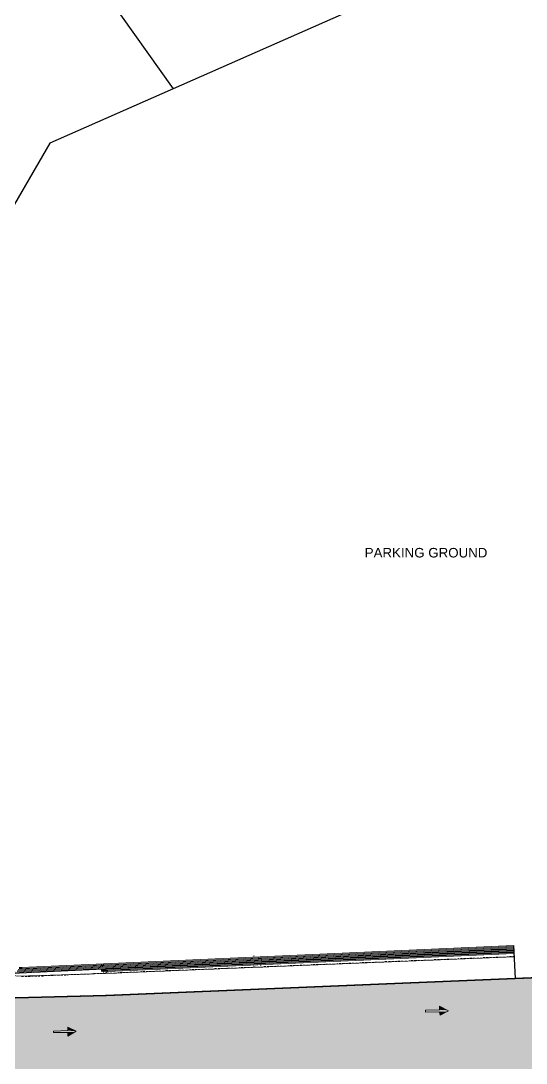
# Model space of a CAD drawing. Header units: inches. Extents: x 1969 to 240164, y 1364 to 46451.
# Drawn here: x 26619 to 30090, y 23928 to 31084 of the extents above; entities that cross this region are included whole.
import ezdxf

# ---------------------------------------------------------------- set-up
doc = ezdxf.new("R2010")
doc.units = ezdxf.units.IN
doc.header["$MEASUREMENT"] = 0
for name, color, linetype in [('PDF_0', 7, 'Continuous'), ('PDF_Bh_P_Duct Pipe', 7, 'Continuous'), ('PDF_BH_Soil', 7, 'Continuous'), ('PDF_BH_Waste', 7, 'Continuous'), ('PDF_BOUNDARY', 7, 'Continuous'), ('PDF_INTERNAL ROAD', 7, 'Continuous'), ('PDF_References', 7, 'Continuous'), ('PDF_TEXT', 7, 'Continuous'), ('PDF_TEXT2', 7, 'Continuous'), ('PDF_Wall', 7, 'Continuous')]:
    doc.layers.add(name, color=color, linetype=linetype)
doc.styles.add('PDF ArialMT', font='arial.ttf')

msp = doc.modelspace()

# ---------------------------------------------------------------- hatches: boundary and pattern name
at = {"true_color": 0xfecc66}
h = msp.add_hatch(color=31, dxfattribs=at)
h.dxf.hatch_style = 1
h.paths.add_polyline_path([(40008.3, 27445.2), (39953.1, 27576.4), (40565.8, 27834.4), (40621, 27703.3)])
h.paths.add_polyline_path([(40577.6, 27598.8), (40632.8, 27467.6), (40233.2, 27299.2), (40178, 27430.4)])
edge = h.paths.add_edge_path()
edge.add_line((23706.6, 23889.3), (23706.6, 23685.7))
edge.add_line((23706.6, 23685.7), (21592.3, 23685.7))
edge.add_arc((21564.1, 23607.1), 83.5, 70.24996, 109.75004)
edge.add_line((21535.9, 23685.7), (21474.3, 23685.7))
edge.add_line((21474.3, 23685.7), (21474.3, 23889.3))
edge.add_line((21474.3, 23889.3), (23706.6, 23889.3))
h.paths.add_polyline_path([(40196.6, 27136.6), (40128.6, 27004), (40083.8, 26760.5), (40108.3, 26579.1), (40179.2, 26411.1), (44054.9, 22879.7), (47494.3, 21707.1), (47774.4, 21648.7), (48167.3, 21655.3), (48593.7, 21785.4), (48790.3, 21898.1), (49229.2, 22267.9), (50678.1, 23493.2), (50859.2, 23699.7), (50983, 23900), (51090.8, 24169.8), (51148, 24487.9), (51993.8, 24488.6), (52290.4, 24048.9), (50849.8, 22717.9), (50714.5, 22526.6), (50622.5, 22254.5), (50606.5, 21925.5), (50606.5, 20998.1), (50696.2, 20675.3), (50766.7, 20544.7), (50964.4, 20319.7), (51058.4, 20250.3), (51196.7, 20206.5), (51389.7, 20233.1), (51523.7, 20325.3), (51622.3, 20503.8), (51622.3, 20773.7), (53221, 20773.7), (53221, 20166.3), (53323.2, 20166.3), (53323.2, 19249.4), (51850.7, 19249.4), (48876.6, 20483.8), (45963.5, 21489.1), (43693.6, 22262.7), (41571.7, 24195.4), (39950.9, 25674.8), (39044.1, 26554.3), (38079.5, 27215.6), (35857, 26162.3), (34994.2, 24093.5), (32860.7, 23926.1), (31214.3, 23858), (28068.1, 23728.3), (26623.6, 23670.7), (26125.1, 23748.9), (24768.5, 23544.4), (23827.6, 23544.4), (23273.3, 23447.3), (21482.5, 23346.7), (20701.9, 23346.7), (19975.8, 23179.6), (18647.9, 23098.7), (18526, 23021.2), (18458.9, 22934.2), (16811.9, 22382), (14065.1, 22382), (10291.7, 22150.2), (10399.9, 23009.2), (14054.9, 23234.2), (16268.8, 23125.1), (16401.4, 23136.9), (16539.8, 23172.8), (17389.5, 23514.9), (18148.7, 23728.4), (18898.7, 23820.5), (19842.9, 23871.6), (20739.4, 24014.8), (22123.3, 24079.5), (22770.9, 24079.5), (23779.9, 24246.6), (24703.7, 24246.6), (25375.2, 24342), (26135.3, 24457.9), (26581.9, 24376.1), (27205.7, 24393.1), (34200.4, 24679.5), (34926.4, 26329.3), (38395.3, 28029.7), (39197.5, 27689.4), (39688.1, 27614.9), (39863, 27631.6), (40107.6, 27695.3), (40153.2, 27713), (40296.7, 27791.6), (40552.7, 27873.4), (40725.6, 27893.1), (40799.6, 27443.2), (40565.9, 27413.6), (40402.5, 27338.4), (40299.1, 27258.4)])
at = {"layer": 'PDF_0', "transparency": 33554559}
h = msp.add_hatch(color=256, dxfattribs=at)
h.paths.add_polyline_path([(27183.3, 24563.2), (27176.5, 24563.2)], flags=0)
h.paths.add_polyline_path([(27183.3, 24563.2), (27176.5, 24563.2)], flags=0)
h.paths.add_polyline_path([(27183.3, 24563.2), (27176.5, 24563.2)], flags=0)
h.paths.add_polyline_path([(27183.3, 24563.2), (27176.5, 24563.2)], flags=0)
h.paths.add_polyline_path([(27183.3, 24563.2), (27176.5, 24563.2)], flags=0)
h.paths.add_polyline_path([(27183.3, 24563.2), (27176.5, 24563.2)], flags=0)
h.paths.add_polyline_path([(27183.3, 24563.2), (27176.5, 24563.2)], flags=0)
h.paths.add_polyline_path([(27183.3, 24563.2), (27176.5, 24563.2)], flags=0)
h.paths.add_polyline_path([(27183.3, 24563.2), (27176.5, 24563.2)], flags=0)
h.paths.add_polyline_path([(27183.3, 24563.2), (27176.5, 24563.2)], flags=0)
h.paths.add_polyline_path([(27183.3, 24563.2), (27176.5, 24563.2)], flags=0)
h.paths.add_polyline_path([(27183.3, 24563.2), (27176.5, 24563.2)], flags=0)
h = msp.add_hatch(color=256, dxfattribs=at)
h.paths.add_polyline_path([(27183.3, 24563.2), (27176.5, 24563.2)], flags=0)
h.paths.add_polyline_path([(27183.3, 24563.2), (27176.5, 24563.2)], flags=0)
h.paths.add_polyline_path([(27183.3, 24563.2), (27176.5, 24563.2)], flags=0)
h.paths.add_polyline_path([(27183.3, 24563.2), (27176.5, 24563.2)], flags=0)
h = msp.add_hatch(color=256, dxfattribs=at)
h.paths.add_polyline_path([(27183.3, 24563.2), (27176.5, 24563.2)], flags=0)
h.paths.add_polyline_path([(27183.3, 24563.2), (27176.5, 24563.2)], flags=0)
h.paths.add_polyline_path([(27183.3, 24563.2), (27176.5, 24563.2)], flags=0)
h.paths.add_polyline_path([(27183.3, 24563.2), (27176.5, 24563.2)], flags=0)
h.paths.add_polyline_path([(27183.3, 24563.2), (27176.5, 24563.2)], flags=0)
h.paths.add_polyline_path([(27183.3, 24563.2), (27176.5, 24563.2)], flags=0)
h.paths.add_polyline_path([(27183.3, 24563.2), (27176.5, 24563.2)], flags=0)
h.paths.add_polyline_path([(27183.3, 24563.2), (27176.5, 24563.2)], flags=0)
h.paths.add_polyline_path([(27183.3, 24563.2), (27176.5, 24563.2)], flags=0)
h.paths.add_polyline_path([(27183.3, 24563.2), (27176.5, 24563.2)], flags=0)
h.paths.add_polyline_path([(27183.3, 24563.2), (27176.5, 24563.2)], flags=0)
h.paths.add_polyline_path([(27183.3, 24563.2), (27176.5, 24563.2)], flags=0)

# ---------------------------------------------------------------- linework, layer by layer
for p, q in [((27668.1, 30618.4), (24120.5, 35595.8)), ((30622.7, 31922.6), (26818.6, 30243.4)), ((26818.6, 30243.4), (25187.8, 27439.4)), ((30002.9, 24735), (30013.2, 24507.7))]:
    msp.add_line(p, q)
at = {"lineweight": 35}
msp.add_lwpolyline([(10400.7, 23009.2), (14054.9, 23234.2), (16268.8, 23125.1), (16401.4, 23136.9), (16539.8, 23172.8), (17389.5, 23514.9), (18148.7, 23728.4), (18898.7, 23820.5), (19842.9, 23871.6), (20739.4, 24014.8), (22123.3, 24079.5), (22770.9, 24079.5), (23779.9, 24246.6), (24703.7, 24246.6), (25375.2, 24342), (26135.3, 24457.9), (26581.9, 24376.1), (27205.7, 24393.1), (30011.7, 24508), (34200.4, 24679.5), (34926.4, 26329.3), (38395.3, 28029.7)], dxfattribs=at)
msp.add_lwpolyline([(10402.3, 23008.9), (14056.4, 23233.8), (16270.4, 23124.8), (16403, 23136.5), (16541.4, 23172.5), (17391, 23514.6), (18150.3, 23728.1), (18900.2, 23820.1), (19844.4, 23871.3), (20740.9, 24014.4), (22124.8, 24079.2), (22772.5, 24079.2), (23781.5, 24246.2), (24705.2, 24246.2), (25376.7, 24341.7), (26136.9, 24457.6), (26583.4, 24375.7), (27207.2, 24392.8), (30013.2, 24507.7), (34201.9, 24679.1), (34927.9, 26328.9), (38396.8, 28029.4)])
msp.add_open_spline([(11779.4, 30390.4), (12404.8, 31117.2), (14138.6, 33132.1), (20998.6, 35318.3), (26892.4, 36033.4), (31134.5, 36547.4)], degree=3, knots=[0, 0, 0, 0, 2838.579552, 7869.790795, 20791.577287, 20791.577287, 20791.577287, 20791.577287])
at = {"layer": 'PDF_0', "lineweight": 0}
for points in [[(28986.6, 24655.3), (28986.6, 24658.7)], [(27176.5, 24559.8), (27183.3, 24559.8), (27176.5, 24559.8), (27183.3, 24559.8), (27176.5, 24559.8), (27176.5, 24563.2), (27176.5, 24566.6), (27183.3, 24566.6), (27176.5, 24566.6), (27183.3, 24566.6), (27183.3, 24563.2), (27186.8, 24563.2), (27186.8, 24566.6), (27186.8, 24563.2), (27186.8, 24559.8), (27186.8, 24553), (27186.8, 24556.4), (27186.8, 24559.8), (27186.8, 24556.4), (27186.8, 24553), (27190.2, 24553), (27190.2, 24563.2), (27186.8, 24563.2), (27186.8, 24559.8), (27173.1, 24559.8), (27186.8, 24559.8), (27186.8, 24566.6), (27186.8, 24570), (27173.1, 24570), (27173.1, 24566.6), (27186.8, 24566.6)], [(27183.3, 24563.2), (27173.1, 24563.2), (27183.3, 24563.2)], [(27173.1, 24563.2), (27173.1, 24563.2)], [(27183.3, 24563.2), (27176.5, 24563.2), (27183.3, 24563.2)], [(27176.5, 24563.2), (27176.5, 24563.2)], [(27183.3, 24559.8), (27183.3, 24563.2), (27186.8, 24563.2)], [(27186.8, 24566.6), (27186.8, 24566.6)], [(27186.8, 24566.6), (27186.8, 24566.6)], [(27186.8, 24563.2), (27186.8, 24563.2)], [(27186.8, 24563.2), (27186.8, 24563.2)], [(27186.8, 24563.2), (27186.8, 24563.2), (27186.8, 24563.2)], [(27186.8, 24563.2), (27186.8, 24563.2), (27186.8, 24563.2)], [(27186.8, 24563.2), (27186.8, 24563.2), (27186.8, 24563.2)], [(27186.8, 24563.2), (27186.8, 24563.2), (27186.8, 24563.2)], [(27186.8, 24563.2), (27186.8, 24563.2), (27186.8, 24563.2)], [(27186.8, 24563.2), (27186.8, 24563.2), (27186.8, 24563.2)], [(27186.8, 24563.2), (27186.8, 24563.2)], [(27186.8, 24559.8), (27186.8, 24559.8)], [(27923, 24573.5), (27919.6, 24573.5)]]:
    msp.add_lwpolyline(points, dxfattribs=at)
at = {"layer": 'PDF_0', "color": 7, "lineweight": 0, "true_color": 0xffffff}
for points in [[(27176.5, 24570), (27176.5, 24559.8)], [(27183.3, 24570), (27183.3, 24559.8)]]:
    msp.add_lwpolyline(points, dxfattribs=at)
at = {"layer": 'PDF_0', "lineweight": 0}
msp.add_lwpolyline([(27176.5, 24570), (27176.5, 24559.8), (27183.3, 24559.8), (27183.3, 24570)], close=True, dxfattribs=at)
for centre, radius, start, end in [((27192.9, 24565.9), 5.06, 178.89574, 181.10426), ((27199.9, 24565.9), 8.62, 179.46222, 180.53778)]:
    msp.add_arc(centre, radius, start, end, dxfattribs=at)
at = {"layer": 'PDF_0', "transparency": 33554559}
for points in [[(27176.5, 24563.2), (27183.3, 24563.2), (27173.1, 24563.2)], [(27173.1, 24563.2), (27183.3, 24563.2), (27183.3, 24563.2)], [(27183.3, 24563.2), (27183.3, 24563.2), (27173.1, 24563.2)], [(27183.3, 24563.2), (27173.1, 24563.2), (27176.5, 24563.2)], [(27183.3, 24566.6), (27176.5, 24566.6), (27183.3, 24563.2)], [(27176.5, 24566.6), (27183.3, 24563.2), (27176.5, 24563.2)], [(27176.5, 24563.2), (27183.3, 24563.2), (27183.3, 24563.2)], [(27183.3, 24563.2), (27183.3, 24563.2), (27176.5, 24563.2)], [(27176.5, 24563.2), (27183.3, 24563.2), (27183.3, 24563.2)], [(27183.3, 24563.2), (27183.3, 24563.2), (27176.5, 24563.2)], [(27176.5, 24563.2), (27183.3, 24563.2), (27183.3, 24563.2)], [(27183.3, 24563.2), (27183.3, 24563.2), (27176.5, 24563.2)], [(27176.5, 24563.2), (27183.3, 24563.2), (27183.3, 24563.2)], [(27183.3, 24563.2), (27183.3, 24563.2), (27176.5, 24563.2)], [(27176.5, 24563.2), (27183.3, 24563.2), (27183.3, 24563.2)], [(27183.3, 24563.2), (27183.3, 24563.2), (27176.5, 24563.2)], [(27176.5, 24563.2), (27183.3, 24563.2), (27183.3, 24563.2)], [(27183.3, 24563.2), (27183.3, 24563.2), (27176.5, 24563.2)], [(27176.5, 24563.2), (27183.3, 24563.2), (27183.3, 24563.2)], [(27183.3, 24563.2), (27183.3, 24563.2), (27176.5, 24563.2)], [(27176.5, 24563.2), (27183.3, 24563.2), (27183.3, 24563.2)], [(27183.3, 24563.2), (27183.3, 24563.2), (27176.5, 24563.2)], [(27176.5, 24563.2), (27183.3, 24563.2), (27183.3, 24563.2)], [(27183.3, 24563.2), (27183.3, 24563.2), (27176.5, 24563.2)], [(27176.5, 24563.2), (27183.3, 24563.2), (27183.3, 24563.2)], [(27183.3, 24563.2), (27183.3, 24563.2), (27176.5, 24563.2)], [(27176.5, 24563.2), (27183.3, 24563.2), (27183.3, 24563.2)], [(27183.3, 24563.2), (27183.3, 24563.2), (27176.5, 24563.2)], [(27176.5, 24563.2), (27183.3, 24563.2), (27183.3, 24563.2)], [(27183.3, 24563.2), (27183.3, 24563.2), (27176.5, 24563.2)], [(27176.5, 24563.2), (27183.3, 24563.2), (27183.3, 24563.2)], [(27183.3, 24563.2), (27183.3, 24563.2), (27176.5, 24563.2)], [(27176.5, 24563.2), (27183.3, 24563.2), (27183.3, 24563.2)], [(27183.3, 24563.2), (27183.3, 24563.2), (27176.5, 24563.2)], [(27176.5, 24563.2), (27183.3, 24563.2), (27183.3, 24563.2)], [(27183.3, 24563.2), (27183.3, 24563.2), (27176.5, 24563.2)], [(27176.5, 24563.2), (27183.3, 24563.2), (27183.3, 24563.2)], [(27183.3, 24563.2), (27183.3, 24563.2), (27176.5, 24563.2)], [(27176.5, 24563.2), (27183.3, 24563.2), (27183.3, 24563.2)], [(27183.3, 24563.2), (27183.3, 24563.2), (27176.5, 24563.2)], [(27176.5, 24563.2), (27183.3, 24563.2), (27183.3, 24563.2)], [(27183.3, 24563.2), (27183.3, 24563.2), (27176.5, 24563.2)], [(27176.5, 24563.2), (27183.3, 24563.2), (27183.3, 24563.2)], [(27183.3, 24563.2), (27183.3, 24563.2), (27176.5, 24563.2)], [(27176.5, 24563.2), (27183.3, 24563.2), (27183.3, 24563.2)], [(27183.3, 24563.2), (27183.3, 24563.2), (27176.5, 24563.2)], [(27176.5, 24563.2), (27183.3, 24563.2), (27183.3, 24563.2)], [(27183.3, 24563.2), (27183.3, 24563.2), (27176.5, 24563.2)], [(27176.5, 24563.2), (27183.3, 24563.2), (27183.3, 24563.2)], [(27183.3, 24563.2), (27183.3, 24563.2), (27176.5, 24563.2)], [(27176.5, 24563.2), (27183.3, 24563.2), (27183.3, 24563.2)], [(27183.3, 24563.2), (27183.3, 24563.2), (27176.5, 24563.2)], [(27176.5, 24563.2), (27183.3, 24563.2), (27183.3, 24563.2)], [(27183.3, 24563.2), (27183.3, 24563.2), (27176.5, 24563.2)], [(27176.5, 24563.2), (27183.3, 24563.2), (27183.3, 24563.2)], [(27183.3, 24563.2), (27183.3, 24563.2), (27176.5, 24563.2)], [(27176.5, 24563.2), (27183.3, 24563.2), (27183.3, 24563.2)], [(27183.3, 24563.2), (27183.3, 24563.2), (27176.5, 24563.2)], [(27176.5, 24563.2), (27183.3, 24563.2), (27183.3, 24563.2)], [(27183.3, 24563.2), (27183.3, 24563.2), (27176.5, 24563.2)], [(27176.5, 24563.2), (27183.3, 24563.2), (27183.3, 24563.2)], [(27183.3, 24563.2), (27183.3, 24563.2), (27176.5, 24563.2)], [(27183.3, 24563.2), (27176.5, 24563.2), (27183.3, 24559.8)], [(27176.5, 24563.2), (27183.3, 24559.8), (27176.5, 24559.8)]]:
    msp.add_solid(points, dxfattribs=at)
at = {"layer": 'PDF_0', "color": 7, "true_color": 0xffffff, "transparency": 33554559}
for points in [[(27183.3, 24570), (27183.3, 24559.8), (27176.5, 24570)], [(27183.3, 24559.8), (27176.5, 24570), (27176.5, 24559.8)]]:
    msp.add_solid(points, dxfattribs=at)
at = {"layer": 'PDF_Bh_P_Duct Pipe', "lineweight": 0}
for points in [[(27173.1, 24570), (27173.1, 24570)], [(27173.1, 24570), (27173.1, 24570)], [(27173.1, 24570), (27173.1, 24566.6), (27173.1, 24563.2), (27173.1, 24566.6), (27173.1, 24563.2), (27173.1, 24566.6)], [(27173.1, 24570), (27173.1, 24570)], [(27173.1, 24570), (27173.1, 24570)], [(27173.1, 24566.6), (27173.1, 24566.6)], [(27173.1, 24566.6), (27173.1, 24566.6)], [(27173.1, 24566.6), (27173.1, 24566.6)], [(27173.1, 24566.6), (27173.1, 24566.6)], [(27173.1, 24566.6), (27173.1, 24566.6)], [(27173.1, 24566.6), (27173.1, 24566.6)], [(27173.1, 24563.2), (27173.1, 24563.2)], [(27173.1, 24563.2), (27173.1, 24563.2)], [(27173.1, 24563.2), (27173.1, 24563.2)], [(27173.1, 24563.2), (27173.1, 24563.2)], [(27173.1, 24559.8), (27173.1, 24559.8)], [(27173.1, 24559.8), (27173.1, 24559.8)], [(27173.1, 24559.8), (27173.1, 24559.8)], [(27173.1, 24559.8), (27173.1, 24559.8)], [(27173.1, 24559.8), (27173.1, 24559.8)], [(27173.1, 24559.8), (27173.1, 24559.8)], [(27173.1, 24559.8), (27173.1, 24559.8)], [(27173.1, 24559.8), (27173.1, 24559.8)], [(27173.1, 24559.8), (27173.1, 24556.4)], [(27173.1, 24559.8), (27173.1, 24559.8)], [(27173.1, 24556.4), (27173.1, 24559.8)], [(27173.1, 24556.4), (27173.1, 24556.4)], [(27173.1, 24556.4), (27173.1, 24556.4)], [(27173.1, 24556.4), (27173.1, 24556.4)], [(27173.1, 24556.4), (27173.1, 24556.4)], [(27183.3, 24570), (27183.3, 24570)], [(27183.3, 24570), (27186.8, 24570)], [(27183.3, 24570), (27183.3, 24570)], [(27183.3, 24570), (27186.8, 24570)], [(27183.3, 24570), (27183.3, 24570)], [(27183.3, 24570), (27186.8, 24570)], [(27186.8, 24570), (27183.3, 24570)], [(27183.3, 24570), (27183.3, 24570)], [(27186.8, 24570), (27183.3, 24570)], [(27183.3, 24570), (27183.3, 24570)], [(27183.3, 24570), (27183.3, 24570)], [(27186.8, 24570), (27183.3, 24570)], [(27183.3, 24570), (27183.3, 24570)], [(27183.3, 24570), (27183.3, 24570)], [(27186.8, 24570), (27183.3, 24570)], [(27186.8, 24570), (27183.3, 24570)], [(27183.3, 24570), (27183.3, 24570)], [(27183.3, 24570), (27183.3, 24570)], [(27186.8, 24570), (27183.3, 24570)], [(27186.8, 24570), (27183.3, 24570)], [(27183.3, 24566.6), (27183.3, 24570)], [(27186.8, 24570), (27183.3, 24566.6)], [(27183.3, 24570), (27183.3, 24570)], [(27186.8, 24570), (27183.3, 24570)], [(27186.8, 24570), (27183.3, 24570)], [(27186.8, 24570), (27183.3, 24570)], [(27183.3, 24566.6), (27183.3, 24566.6)], [(27183.3, 24566.6), (27183.3, 24566.6)], [(27183.3, 24566.6), (27183.3, 24566.6)], [(27186.8, 24566.6), (27183.3, 24566.6)], [(27183.3, 24566.6), (27183.3, 24566.6)], [(27183.3, 24566.6), (27183.3, 24566.6)], [(27186.8, 24566.6), (27183.3, 24566.6)], [(27183.3, 24566.6), (27183.3, 24566.6)], [(27183.3, 24566.6), (27183.3, 24566.6)], [(27183.3, 24566.6), (27183.3, 24566.6)], [(27186.8, 24566.6), (27183.3, 24566.6)], [(27183.3, 24566.6), (27183.3, 24566.6)], [(27183.3, 24566.6), (27183.3, 24566.6)], [(27186.8, 24566.6), (27183.3, 24566.6)], [(27186.8, 24566.6), (27183.3, 24566.6)], [(27186.8, 24566.6), (27183.3, 24566.6)], [(27186.8, 24566.6), (27183.3, 24566.6)], [(27183.3, 24566.6), (27183.3, 24566.6)], [(27183.3, 24566.6), (27183.3, 24566.6)], [(27186.8, 24566.6), (27183.3, 24566.6)], [(27183.3, 24566.6), (27183.3, 24566.6)], [(27183.3, 24566.6), (27183.3, 24566.6)], [(27186.8, 24566.6), (27183.3, 24566.6)], [(27186.8, 24566.6), (27183.3, 24566.6)], [(27186.8, 24566.6), (27183.3, 24566.6)], [(27186.8, 24566.6), (27183.3, 24566.6)], [(27183.3, 24566.6), (27183.3, 24566.6)], [(27186.8, 24566.6), (27183.3, 24566.6)], [(27183.3, 24566.6), (27183.3, 24566.6)], [(27183.3, 24566.6), (27183.3, 24566.6)], [(27186.8, 24566.6), (27183.3, 24566.6)], [(27186.8, 24566.6), (27183.3, 24566.6)], [(27186.8, 24566.6), (27183.3, 24566.6)], [(27186.8, 24566.6), (27183.3, 24566.6)], [(27183.3, 24566.6), (27183.3, 24566.6)], [(27183.3, 24566.6), (27183.3, 24566.6)], [(27186.8, 24566.6), (27183.3, 24566.6)], [(27183.3, 24566.6), (27183.3, 24566.6)], [(27183.3, 24566.6), (27183.3, 24566.6)], [(27186.8, 24566.6), (27183.3, 24566.6)], [(27186.8, 24566.6), (27183.3, 24566.6)], [(27186.8, 24566.6), (27183.3, 24566.6)], [(27186.8, 24566.6), (27183.3, 24566.6)], [(27183.3, 24566.6), (27183.3, 24566.6)], [(27186.8, 24566.6), (27183.3, 24566.6)], [(27183.3, 24566.6), (27183.3, 24566.6)], [(27183.3, 24566.6), (27183.3, 24566.6)], [(27186.8, 24566.6), (27183.3, 24566.6)], [(27186.8, 24566.6), (27183.3, 24566.6)], [(27186.8, 24566.6), (27183.3, 24566.6)], [(27186.8, 24566.6), (27183.3, 24566.6)], [(27183.3, 24566.6), (27183.3, 24566.6)], [(27183.3, 24566.6), (27183.3, 24566.6)], [(27186.8, 24566.6), (27183.3, 24566.6)], [(27183.3, 24566.6), (27183.3, 24566.6)], [(27183.3, 24566.6), (27183.3, 24566.6)], [(27186.8, 24566.6), (27183.3, 24566.6)], [(27186.8, 24566.6), (27183.3, 24566.6)], [(27186.8, 24566.6), (27183.3, 24566.6)], [(27186.8, 24566.6), (27183.3, 24566.6)], [(27183.3, 24566.6), (27183.3, 24566.6)], [(27186.8, 24566.6), (27183.3, 24566.6)], [(27183.3, 24566.6), (27183.3, 24566.6)], [(27183.3, 24566.6), (27183.3, 24566.6)], [(27186.8, 24566.6), (27183.3, 24566.6)], [(27186.8, 24566.6), (27183.3, 24566.6)], [(27186.8, 24566.6), (27183.3, 24566.6)], [(27186.8, 24566.6), (27183.3, 24566.6)], [(27183.3, 24566.6), (27183.3, 24566.6)], [(27183.3, 24566.6), (27183.3, 24566.6)], [(27186.8, 24566.6), (27183.3, 24566.6)], [(27183.3, 24566.6), (27183.3, 24566.6)], [(27183.3, 24566.6), (27183.3, 24566.6)], [(27186.8, 24566.6), (27183.3, 24566.6)], [(27186.8, 24566.6), (27183.3, 24566.6)], [(27186.8, 24566.6), (27183.3, 24566.6)], [(27186.8, 24566.6), (27183.3, 24566.6)], [(27186.8, 24566.6), (27183.3, 24563.2)], [(27183.3, 24563.2), (27183.3, 24566.6)], [(27186.8, 24566.6), (27183.3, 24566.6)], [(27183.3, 24566.6), (27183.3, 24566.6)], [(27186.8, 24566.6), (27183.3, 24566.6)], [(27186.8, 24566.6), (27183.3, 24566.6)], [(27186.8, 24566.6), (27183.3, 24566.6)], [(27186.8, 24566.6), (27183.3, 24566.6)], [(27183.3, 24563.2), (27183.3, 24563.2)], [(27183.3, 24563.2), (27183.3, 24563.2)], [(27183.3, 24563.2), (27183.3, 24563.2)], [(27186.8, 24563.2), (27183.3, 24563.2)], [(27186.8, 24563.2), (27183.3, 24563.2)], [(27183.3, 24563.2), (27183.3, 24563.2)], [(27183.3, 24563.2), (27183.3, 24563.2)], [(27183.3, 24563.2), (27183.3, 24563.2)], [(27186.8, 24563.2), (27183.3, 24563.2)], [(27183.3, 24563.2), (27183.3, 24563.2)], [(27183.3, 24563.2), (27183.3, 24563.2)], [(27186.8, 24563.2), (27183.3, 24563.2)], [(27186.8, 24563.2), (27183.3, 24563.2)], [(27186.8, 24563.2), (27183.3, 24563.2)], [(27186.8, 24563.2), (27183.3, 24563.2)], [(27183.3, 24563.2), (27183.3, 24563.2)], [(27183.3, 24563.2), (27183.3, 24563.2)], [(27186.8, 24563.2), (27183.3, 24563.2)], [(27183.3, 24563.2), (27183.3, 24563.2)], [(27183.3, 24563.2), (27183.3, 24563.2)], [(27186.8, 24563.2), (27183.3, 24563.2)], [(27186.8, 24563.2), (27183.3, 24563.2)], [(27186.8, 24563.2), (27183.3, 24563.2)], [(27186.8, 24563.2), (27183.3, 24563.2)], [(27183.3, 24563.2), (27183.3, 24563.2)], [(27186.8, 24563.2), (27183.3, 24563.2)], [(27183.3, 24563.2), (27183.3, 24563.2)], [(27183.3, 24563.2), (27183.3, 24563.2)], [(27186.8, 24563.2), (27183.3, 24563.2)], [(27186.8, 24563.2), (27183.3, 24563.2)], [(27186.8, 24563.2), (27183.3, 24563.2)], [(27186.8, 24563.2), (27183.3, 24563.2)], [(27183.3, 24563.2), (27183.3, 24563.2)], [(27183.3, 24563.2), (27183.3, 24563.2)], [(27186.8, 24563.2), (27183.3, 24563.2)], [(27183.3, 24563.2), (27183.3, 24563.2)], [(27183.3, 24563.2), (27183.3, 24563.2)], [(27186.8, 24563.2), (27183.3, 24563.2)], [(27186.8, 24563.2), (27183.3, 24563.2)], [(27186.8, 24563.2), (27183.3, 24563.2)], [(27186.8, 24563.2), (27183.3, 24563.2)], [(27183.3, 24563.2), (27183.3, 24563.2)], [(27186.8, 24563.2), (27183.3, 24563.2)], [(27183.3, 24563.2), (27183.3, 24563.2)], [(27183.3, 24563.2), (27183.3, 24563.2)], [(27186.8, 24563.2), (27183.3, 24563.2)], [(27186.8, 24563.2), (27183.3, 24563.2)], [(27186.8, 24563.2), (27183.3, 24563.2)], [(27186.8, 24563.2), (27183.3, 24563.2)], [(27183.3, 24563.2), (27183.3, 24563.2)], [(27183.3, 24563.2), (27183.3, 24563.2)], [(27186.8, 24563.2), (27183.3, 24563.2)], [(27183.3, 24563.2), (27183.3, 24563.2)], [(27183.3, 24563.2), (27183.3, 24563.2)], [(27186.8, 24563.2), (27183.3, 24563.2)], [(27186.8, 24563.2), (27183.3, 24563.2)], [(27186.8, 24563.2), (27183.3, 24563.2)], [(27186.8, 24563.2), (27183.3, 24563.2)], [(27183.3, 24563.2), (27183.3, 24563.2)], [(27186.8, 24563.2), (27183.3, 24563.2)], [(27183.3, 24563.2), (27183.3, 24563.2)], [(27183.3, 24563.2), (27183.3, 24563.2)], [(27186.8, 24563.2), (27183.3, 24563.2)], [(27186.8, 24563.2), (27183.3, 24563.2)], [(27186.8, 24563.2), (27183.3, 24563.2)], [(27186.8, 24563.2), (27183.3, 24563.2)], [(27183.3, 24563.2), (27183.3, 24563.2)], [(27183.3, 24563.2), (27183.3, 24563.2)], [(27186.8, 24563.2), (27183.3, 24563.2)], [(27183.3, 24563.2), (27183.3, 24563.2)], [(27183.3, 24563.2), (27183.3, 24563.2)], [(27186.8, 24563.2), (27183.3, 24563.2)], [(27186.8, 24563.2), (27183.3, 24563.2)], [(27186.8, 24563.2), (27183.3, 24563.2)], [(27186.8, 24563.2), (27183.3, 24563.2)], [(27183.3, 24563.2), (27183.3, 24563.2)], [(27186.8, 24563.2), (27183.3, 24563.2)], [(27183.3, 24563.2), (27183.3, 24563.2)], [(27183.3, 24563.2), (27183.3, 24563.2)], [(27186.8, 24563.2), (27183.3, 24563.2)], [(27183.3, 24563.2), (27183.3, 24563.2)], [(27183.3, 24559.8), (27183.3, 24563.2)], [(27186.8, 24563.2), (27183.3, 24559.8)], [(27183.3, 24563.2), (27183.3, 24559.8)], [(27186.8, 24563.2), (27183.3, 24563.2)], [(27186.8, 24563.2), (27183.3, 24563.2)], [(27186.8, 24563.2), (27183.3, 24563.2)], [(27186.8, 24563.2), (27183.3, 24563.2)], [(27183.3, 24559.8), (27183.3, 24559.8)], [(27186.8, 24559.8), (27183.3, 24559.8)], [(27183.3, 24559.8), (27183.3, 24559.8)], [(27183.3, 24559.8), (27183.3, 24559.8)], [(27186.8, 24559.8), (27183.3, 24559.8)], [(27186.8, 24559.8), (27183.3, 24559.8)], [(27186.8, 24559.8), (27183.3, 24559.8)], [(27186.8, 24559.8), (27183.3, 24559.8)], [(27183.3, 24559.8), (27183.3, 24559.8)], [(27183.3, 24559.8), (27183.3, 24559.8)], [(27183.3, 24559.8), (27183.3, 24559.8)], [(27183.3, 24559.8), (27183.3, 24559.8)], [(27186.8, 24559.8), (27183.3, 24559.8)], [(27183.3, 24559.8), (27183.3, 24559.8)], [(27183.3, 24559.8), (27183.3, 24559.8)], [(27186.8, 24559.8), (27183.3, 24559.8)], [(27186.8, 24559.8), (27183.3, 24559.8)], [(27186.8, 24559.8), (27183.3, 24559.8)], [(27186.8, 24559.8), (27183.3, 24559.8)], [(27183.3, 24559.8), (27183.3, 24559.8)], [(27183.3, 24559.8), (27183.3, 24559.8)], [(27186.8, 24559.8), (27183.3, 24559.8)], [(27183.3, 24559.8), (27183.3, 24559.8)], [(27183.3, 24559.8), (27183.3, 24559.8)], [(27186.8, 24559.8), (27183.3, 24559.8)], [(27186.8, 24559.8), (27183.3, 24559.8)], [(27186.8, 24559.8), (27183.3, 24559.8)], [(27186.8, 24559.8), (27183.3, 24559.8)], [(27183.3, 24559.8), (27183.3, 24559.8)], [(27186.8, 24559.8), (27183.3, 24559.8)], [(27183.3, 24559.8), (27183.3, 24559.8)], [(27183.3, 24559.8), (27183.3, 24559.8)], [(27186.8, 24559.8), (27183.3, 24559.8)], [(27186.8, 24559.8), (27183.3, 24559.8)], [(27186.8, 24559.8), (27183.3, 24559.8)], [(27186.8, 24559.8), (27183.3, 24559.8)], [(27183.3, 24559.8), (27183.3, 24559.8)], [(27183.3, 24559.8), (27183.3, 24559.8)], [(27186.8, 24559.8), (27183.3, 24559.8)], [(27183.3, 24559.8), (27183.3, 24559.8)], [(27183.3, 24559.8), (27183.3, 24559.8)], [(27186.8, 24559.8), (27183.3, 24559.8)], [(27186.8, 24559.8), (27183.3, 24559.8)], [(27186.8, 24559.8), (27183.3, 24559.8)], [(27186.8, 24559.8), (27183.3, 24559.8)], [(27183.3, 24559.8), (27183.3, 24559.8)], [(27186.8, 24559.8), (27183.3, 24559.8)], [(27183.3, 24559.8), (27183.3, 24559.8)], [(27183.3, 24559.8), (27183.3, 24559.8)], [(27186.8, 24559.8), (27183.3, 24559.8)], [(27186.8, 24559.8), (27183.3, 24559.8)], [(27186.8, 24559.8), (27183.3, 24559.8)], [(27186.8, 24559.8), (27183.3, 24559.8)], [(27183.3, 24559.8), (27183.3, 24559.8)], [(27183.3, 24559.8), (27183.3, 24559.8)], [(27186.8, 24559.8), (27183.3, 24559.8)], [(27183.3, 24559.8), (27183.3, 24559.8)], [(27183.3, 24559.8), (27183.3, 24559.8)], [(27186.8, 24559.8), (27183.3, 24559.8)], [(27186.8, 24559.8), (27183.3, 24559.8)], [(27186.8, 24559.8), (27183.3, 24559.8)], [(27186.8, 24559.8), (27183.3, 24559.8)], [(27183.3, 24559.8), (27183.3, 24559.8)], [(27186.8, 24559.8), (27183.3, 24559.8)], [(27183.3, 24559.8), (27183.3, 24559.8)], [(27183.3, 24559.8), (27183.3, 24559.8)], [(27186.8, 24559.8), (27183.3, 24559.8)], [(27186.8, 24559.8), (27183.3, 24559.8)], [(27186.8, 24559.8), (27183.3, 24559.8)], [(27186.8, 24559.8), (27183.3, 24559.8)], [(27183.3, 24559.8), (27183.3, 24559.8)], [(27183.3, 24559.8), (27183.3, 24559.8)], [(27186.8, 24559.8), (27183.3, 24559.8)], [(27183.3, 24559.8), (27183.3, 24559.8)], [(27183.3, 24559.8), (27183.3, 24559.8)], [(27186.8, 24559.8), (27183.3, 24559.8)], [(27186.8, 24559.8), (27183.3, 24559.8)], [(27186.8, 24559.8), (27183.3, 24559.8)], [(27186.8, 24559.8), (27183.3, 24559.8)], [(27183.3, 24559.8), (27183.3, 24559.8)], [(27183.3, 24559.8), (27183.3, 24559.8)], [(27186.8, 24559.8), (27183.3, 24559.8)], [(27186.8, 24559.8), (27183.3, 24559.8)], [(27183.3, 24559.8), (27183.3, 24559.8)], [(27183.3, 24559.8), (27186.8, 24559.8)], [(27183.3, 24559.8), (27183.3, 24559.8)], [(27183.3, 24559.8), (27183.3, 24556.4)], [(27186.8, 24559.8), (27183.3, 24559.8)], [(27183.3, 24559.8), (27183.3, 24556.4)], [(27183.3, 24559.8), (27183.3, 24559.8)], [(27183.3, 24559.8), (27183.3, 24559.8)], [(27183.3, 24556.4), (27183.3, 24556.4)], [(27183.3, 24556.4), (27183.3, 24556.4)], [(27183.3, 24556.4), (27183.3, 24556.4)], [(27183.3, 24556.4), (27183.3, 24556.4)], [(27183.3, 24556.4), (27183.3, 24556.4)], [(27183.3, 24556.4), (27183.3, 24556.4)], [(27183.3, 24556.4), (27186.8, 24556.4)], [(27183.3, 24556.4), (27183.3, 24556.4)], [(27183.3, 24556.4), (27183.3, 24556.4)], [(27183.3, 24556.4), (27186.8, 24556.4)], [(27186.8, 24570), (27186.8, 24570)], [(27186.8, 24570), (27186.8, 24570)], [(27186.8, 24570), (27186.8, 24570)], [(27186.8, 24570), (27186.8, 24570)], [(27186.8, 24570), (27186.8, 24570)], [(27186.8, 24570), (27186.8, 24570)], [(27186.8, 24570), (27186.8, 24570)], [(27186.8, 24570), (27186.8, 24570)], [(27186.8, 24570), (27186.8, 24570)], [(27186.8, 24570), (27186.8, 24570)], [(27186.8, 24570), (27186.8, 24570)], [(27186.8, 24570), (27186.8, 24570)], [(27186.8, 24570), (27186.8, 24570)], [(27186.8, 24570), (27186.8, 24570)], [(27186.8, 24566.6), (27186.8, 24570)], [(27186.8, 24570), (27186.8, 24570)], [(27186.8, 24570), (27186.8, 24570)], [(27186.8, 24570), (27186.8, 24570)], [(27186.8, 24570), (27186.8, 24570)], [(27186.8, 24566.6), (27186.8, 24566.6)], [(27186.8, 24566.6), (27186.8, 24566.6)], [(27186.8, 24566.6), (27186.8, 24566.6)], [(27186.8, 24566.6), (27186.8, 24566.6)], [(27186.8, 24566.6), (27186.8, 24566.6)], [(27186.8, 24566.6), (27186.8, 24566.6)], [(27186.8, 24566.6), (27186.8, 24566.6)], [(27186.8, 24566.6), (27186.8, 24566.6)], [(27186.8, 24566.6), (27186.8, 24566.6)], [(27186.8, 24566.6), (27186.8, 24566.6)], [(27186.8, 24566.6), (27186.8, 24566.6)], [(27186.8, 24566.6), (27186.8, 24566.6)], [(27186.8, 24566.6), (27186.8, 24566.6)], [(27186.8, 24566.6), (27186.8, 24566.6)], [(27186.8, 24566.6), (27186.8, 24566.6)], [(27186.8, 24566.6), (27186.8, 24566.6)], [(27186.8, 24566.6), (27186.8, 24566.6)], [(27186.8, 24566.6), (27186.8, 24566.6)], [(27186.8, 24566.6), (27186.8, 24566.6)], [(27186.8, 24566.6), (27186.8, 24566.6)], [(27186.8, 24566.6), (27186.8, 24566.6)], [(27186.8, 24566.6), (27186.8, 24566.6)], [(27186.8, 24566.6), (27186.8, 24566.6)], [(27186.8, 24566.6), (27186.8, 24566.6)], [(27186.8, 24566.6), (27186.8, 24566.6)], [(27186.8, 24566.6), (27186.8, 24566.6)], [(27186.8, 24566.6), (27186.8, 24566.6)], [(27186.8, 24566.6), (27186.8, 24566.6)], [(27186.8, 24566.6), (27186.8, 24566.6)], [(27186.8, 24566.6), (27186.8, 24566.6)], [(27186.8, 24566.6), (27186.8, 24566.6)], [(27186.8, 24566.6), (27186.8, 24566.6)], [(27186.8, 24566.6), (27186.8, 24566.6)], [(27186.8, 24566.6), (27186.8, 24566.6)], [(27186.8, 24566.6), (27186.8, 24566.6)], [(27186.8, 24566.6), (27186.8, 24566.6)], [(27186.8, 24566.6), (27186.8, 24566.6)], [(27186.8, 24566.6), (27186.8, 24566.6)], [(27186.8, 24566.6), (27186.8, 24566.6)], [(27186.8, 24566.6), (27186.8, 24566.6)], [(27186.8, 24566.6), (27186.8, 24566.6)], [(27186.8, 24566.6), (27186.8, 24566.6)], [(27186.8, 24566.6), (27186.8, 24566.6)], [(27186.8, 24566.6), (27186.8, 24566.6)], [(27186.8, 24566.6), (27186.8, 24566.6)], [(27186.8, 24566.6), (27186.8, 24566.6)], [(27186.8, 24566.6), (27186.8, 24566.6)], [(27186.8, 24566.6), (27186.8, 24566.6)], [(27186.8, 24566.6), (27186.8, 24566.6)], [(27186.8, 24566.6), (27186.8, 24566.6)], [(27186.8, 24566.6), (27186.8, 24566.6)], [(27186.8, 24566.6), (27186.8, 24566.6)], [(27186.8, 24566.6), (27186.8, 24566.6)], [(27186.8, 24566.6), (27186.8, 24566.6)], [(27186.8, 24566.6), (27186.8, 24566.6)], [(27186.8, 24566.6), (27186.8, 24566.6)], [(27186.8, 24566.6), (27186.8, 24566.6)], [(27186.8, 24566.6), (27186.8, 24566.6)], [(27186.8, 24566.6), (27186.8, 24566.6)], [(27186.8, 24566.6), (27186.8, 24566.6)], [(27186.8, 24566.6), (27186.8, 24566.6)], [(27186.8, 24566.6), (27186.8, 24566.6)], [(27186.8, 24566.6), (27186.8, 24566.6)], [(27186.8, 24566.6), (27186.8, 24566.6)], [(27186.8, 24566.6), (27186.8, 24566.6)], [(27186.8, 24566.6), (27186.8, 24566.6)], [(27186.8, 24566.6), (27186.8, 24566.6)], [(27186.8, 24566.6), (27186.8, 24566.6)], [(27186.8, 24566.6), (27186.8, 24566.6)], [(27186.8, 24566.6), (27186.8, 24566.6)], [(27186.8, 24566.6), (27186.8, 24566.6)], [(27186.8, 24563.2), (27186.8, 24566.6)], [(27186.8, 24566.6), (27186.8, 24566.6)], [(27186.8, 24566.6), (27186.8, 24566.6)], [(27186.8, 24566.6), (27186.8, 24566.6)], [(27186.8, 24566.6), (27186.8, 24566.6)], [(27186.8, 24566.6), (27186.8, 24566.6)], [(27186.8, 24566.6), (27186.8, 24563.2)], [(27186.8, 24563.2), (27186.8, 24563.2)], [(27186.8, 24563.2), (27186.8, 24563.2)], [(27186.8, 24563.2), (27186.8, 24563.2)], [(27186.8, 24563.2), (27186.8, 24563.2)], [(27186.8, 24563.2), (27186.8, 24563.2)], [(27186.8, 24563.2), (27186.8, 24563.2)], [(27186.8, 24563.2), (27186.8, 24563.2)], [(27186.8, 24563.2), (27186.8, 24563.2)], [(27186.8, 24563.2), (27186.8, 24563.2)], [(27186.8, 24563.2), (27186.8, 24563.2)], [(27186.8, 24563.2), (27186.8, 24563.2)], [(27186.8, 24563.2), (27186.8, 24563.2)], [(27186.8, 24563.2), (27186.8, 24563.2)], [(27186.8, 24563.2), (27186.8, 24563.2)], [(27186.8, 24563.2), (27186.8, 24563.2)], [(27186.8, 24563.2), (27186.8, 24563.2)], [(27186.8, 24563.2), (27186.8, 24563.2)], [(27186.8, 24563.2), (27186.8, 24563.2)], [(27186.8, 24563.2), (27186.8, 24563.2)], [(27186.8, 24563.2), (27186.8, 24563.2)], [(27186.8, 24563.2), (27186.8, 24563.2)], [(27186.8, 24563.2), (27186.8, 24563.2)], [(27186.8, 24563.2), (27186.8, 24563.2)], [(27186.8, 24563.2), (27186.8, 24563.2)], [(27186.8, 24563.2), (27186.8, 24563.2)], [(27186.8, 24563.2), (27186.8, 24563.2)], [(27186.8, 24563.2), (27186.8, 24563.2)], [(27186.8, 24563.2), (27186.8, 24563.2)], [(27186.8, 24563.2), (27186.8, 24563.2)], [(27186.8, 24563.2), (27186.8, 24563.2)], [(27186.8, 24563.2), (27186.8, 24563.2)], [(27186.8, 24563.2), (27186.8, 24563.2)], [(27186.8, 24563.2), (27186.8, 24563.2)], [(27186.8, 24563.2), (27186.8, 24563.2)], [(27186.8, 24563.2), (27186.8, 24563.2)], [(27186.8, 24563.2), (27186.8, 24563.2)], [(27186.8, 24563.2), (27186.8, 24563.2)], [(27186.8, 24563.2), (27186.8, 24563.2)], [(27186.8, 24563.2), (27186.8, 24563.2)], [(27186.8, 24563.2), (27186.8, 24563.2)], [(27186.8, 24563.2), (27186.8, 24563.2)], [(27186.8, 24563.2), (27186.8, 24563.2)], [(27186.8, 24563.2), (27186.8, 24563.2)], [(27186.8, 24563.2), (27186.8, 24563.2)], [(27186.8, 24563.2), (27186.8, 24563.2)], [(27186.8, 24563.2), (27186.8, 24563.2)], [(27186.8, 24563.2), (27186.8, 24563.2)], [(27186.8, 24563.2), (27186.8, 24563.2)], [(27186.8, 24563.2), (27186.8, 24563.2)], [(27186.8, 24563.2), (27186.8, 24563.2)], [(27186.8, 24563.2), (27186.8, 24563.2)], [(27186.8, 24563.2), (27186.8, 24563.2)], [(27186.8, 24563.2), (27186.8, 24563.2)], [(27186.8, 24563.2), (27186.8, 24563.2)], [(27186.8, 24563.2), (27186.8, 24563.2)], [(27186.8, 24563.2), (27186.8, 24563.2)], [(27186.8, 24563.2), (27186.8, 24563.2)], [(27186.8, 24563.2), (27186.8, 24563.2)], [(27186.8, 24563.2), (27186.8, 24563.2)], [(27186.8, 24563.2), (27186.8, 24563.2)], [(27186.8, 24563.2), (27186.8, 24563.2)], [(27186.8, 24563.2), (27186.8, 24563.2)], [(27186.8, 24563.2), (27186.8, 24563.2)], [(27186.8, 24563.2), (27186.8, 24563.2)], [(27186.8, 24563.2), (27186.8, 24563.2)], [(27186.8, 24563.2), (27186.8, 24563.2)], [(27186.8, 24563.2), (27186.8, 24563.2)], [(27186.8, 24563.2), (27186.8, 24563.2)], [(27186.8, 24563.2), (27186.8, 24563.2)], [(27186.8, 24563.2), (27186.8, 24563.2)], [(27186.8, 24563.2), (27186.8, 24563.2)], [(27186.8, 24563.2), (27186.8, 24563.2)], [(27186.8, 24563.2), (27186.8, 24563.2)], [(27186.8, 24559.8), (27186.8, 24563.2)], [(27186.8, 24563.2), (27186.8, 24563.2)], [(27186.8, 24563.2), (27186.8, 24563.2)], [(27186.8, 24563.2), (27186.8, 24563.2)], [(27186.8, 24563.2), (27186.8, 24563.2)], [(27186.8, 24559.8), (27186.8, 24559.8)], [(27186.8, 24559.8), (27186.8, 24559.8)], [(27186.8, 24559.8), (27186.8, 24559.8)], [(27186.8, 24559.8), (27186.8, 24559.8)], [(27186.8, 24559.8), (27186.8, 24559.8)], [(27186.8, 24559.8), (27186.8, 24559.8)], [(27186.8, 24559.8), (27186.8, 24559.8)], [(27186.8, 24559.8), (27186.8, 24559.8)], [(27186.8, 24559.8), (27186.8, 24559.8)], [(27186.8, 24559.8), (27186.8, 24559.8)], [(27186.8, 24559.8), (27186.8, 24559.8)], [(27186.8, 24559.8), (27186.8, 24559.8)], [(27186.8, 24559.8), (27186.8, 24559.8)], [(27186.8, 24559.8), (27186.8, 24559.8)], [(27186.8, 24559.8), (27186.8, 24559.8)], [(27186.8, 24559.8), (27186.8, 24559.8)], [(27186.8, 24559.8), (27186.8, 24559.8)], [(27186.8, 24559.8), (27186.8, 24559.8)], [(27186.8, 24559.8), (27186.8, 24559.8)], [(27186.8, 24559.8), (27186.8, 24559.8)], [(27186.8, 24559.8), (27186.8, 24559.8)], [(27186.8, 24559.8), (27186.8, 24559.8)], [(27186.8, 24559.8), (27186.8, 24559.8)], [(27186.8, 24559.8), (27186.8, 24559.8)], [(27186.8, 24559.8), (27186.8, 24559.8)], [(27186.8, 24559.8), (27186.8, 24559.8)], [(27186.8, 24559.8), (27186.8, 24559.8)], [(27186.8, 24559.8), (27186.8, 24559.8)], [(27186.8, 24559.8), (27186.8, 24559.8)], [(27186.8, 24559.8), (27186.8, 24559.8)], [(27186.8, 24559.8), (27186.8, 24559.8)], [(27186.8, 24559.8), (27186.8, 24559.8)], [(27186.8, 24559.8), (27186.8, 24559.8)], [(27186.8, 24559.8), (27186.8, 24559.8)], [(27186.8, 24559.8), (27186.8, 24559.8)], [(27186.8, 24559.8), (27186.8, 24559.8)], [(27186.8, 24559.8), (27186.8, 24559.8)], [(27186.8, 24559.8), (27186.8, 24559.8)], [(27186.8, 24559.8), (27186.8, 24559.8)], [(27186.8, 24559.8), (27186.8, 24559.8)], [(27186.8, 24559.8), (27186.8, 24559.8)], [(27186.8, 24559.8), (27186.8, 24559.8)], [(27186.8, 24559.8), (27186.8, 24559.8)], [(27186.8, 24559.8), (27186.8, 24559.8)], [(27186.8, 24559.8), (27186.8, 24559.8)], [(27186.8, 24559.8), (27186.8, 24559.8)], [(27186.8, 24559.8), (27186.8, 24559.8)], [(27186.8, 24559.8), (27186.8, 24559.8)], [(27186.8, 24559.8), (27186.8, 24559.8)], [(27186.8, 24559.8), (27186.8, 24559.8)], [(27186.8, 24559.8), (27186.8, 24559.8)], [(27186.8, 24559.8), (27186.8, 24559.8)], [(27186.8, 24559.8), (27186.8, 24559.8)], [(27186.8, 24559.8), (27186.8, 24559.8)], [(27186.8, 24559.8), (27186.8, 24559.8)], [(27186.8, 24559.8), (27186.8, 24559.8)], [(27186.8, 24559.8), (27186.8, 24559.8)], [(27186.8, 24559.8), (27186.8, 24559.8)], [(27186.8, 24559.8), (27186.8, 24559.8)], [(27186.8, 24559.8), (27186.8, 24559.8)], [(27186.8, 24559.8), (27186.8, 24559.8)], [(27186.8, 24559.8), (27186.8, 24559.8)], [(27186.8, 24559.8), (27186.8, 24559.8)], [(27186.8, 24559.8), (27186.8, 24559.8)], [(27186.8, 24559.8), (27186.8, 24559.8)], [(27186.8, 24559.8), (27186.8, 24559.8)], [(27186.8, 24559.8), (27186.8, 24559.8)], [(27186.8, 24559.8), (27186.8, 24559.8)], [(27186.8, 24559.8), (27186.8, 24559.8)], [(27186.8, 24559.8), (27186.8, 24559.8)], [(27186.8, 24559.8), (27186.8, 24559.8)], [(27186.8, 24559.8), (27186.8, 24559.8)], [(27186.8, 24559.8), (27186.8, 24559.8)], [(27186.8, 24559.8), (27186.8, 24559.8)], [(27186.8, 24559.8), (27186.8, 24559.8)], [(27186.8, 24556.4), (27186.8, 24559.8)], [(27186.8, 24559.8), (27186.8, 24556.4)], [(27186.8, 24559.8), (27186.8, 24559.8)], [(27186.8, 24559.8), (27186.8, 24559.8)], [(27186.8, 24559.8), (27186.8, 24559.8)], [(27186.8, 24559.8), (27186.8, 24559.8)], [(27186.8, 24556.4), (27186.8, 24556.4)], [(27186.8, 24556.4), (27186.8, 24556.4)], [(27186.8, 24556.4), (27186.8, 24556.4)], [(27186.8, 24556.4), (27186.8, 24556.4)], [(27186.8, 24556.4), (27186.8, 24556.4)], [(27186.8, 24556.4), (27186.8, 24556.4)], [(27186.8, 24556.4), (27186.8, 24556.4)], [(27186.8, 24556.4), (27186.8, 24556.4)], [(27186.8, 24556.4), (27186.8, 24556.4)]]:
    msp.add_lwpolyline(points, dxfattribs=at)
for points in [[(27173.1, 24570), (27173.1, 24566.6)], [(27173.1, 24563.2), (27173.1, 24559.8)], [(27173.1, 24559.8), (27173.1, 24563.2)], [(27173.1, 24556.4), (27173.1, 24559.8)], [(27183.3, 24566.6), (27186.8, 24566.6)], [(27183.3, 24566.6), (27186.8, 24566.6)], [(27183.3, 24563.2), (27186.8, 24563.2)], [(27183.3, 24559.8), (27186.8, 24559.8)], [(27183.3, 24556.4), (27186.8, 24556.4)], [(27183.3, 24556.4), (27186.8, 24556.4)]]:
    msp.add_lwpolyline(points, close=True, dxfattribs=at)
at = {"layer": 'PDF_BH_Soil', "lineweight": 0}
for points in [[(26590.2, 24549.6), (30004.4, 24702.5)], [(26593.6, 24556.4), (30004.1, 24709.2)], [(27214, 24556.4), (27210.6, 24556.4), (27210.6, 24553), (27203.8, 24553), (27203.8, 24556.4), (27203.8, 24559.8), (27203.8, 24563.2), (27207.2, 24563.2), (27210.6, 24563.2), (27214, 24563.2), (27214, 24556.4), (30005.3, 24681.3)], [(27214, 24563.2), (30005, 24688.1)], [(27210.6, 24553), (27210.6, 24553)], [(27214, 24556.4), (27214, 24556.4)]]:
    msp.add_lwpolyline(points, dxfattribs=at)
at = {"layer": 'PDF_BH_Waste', "lineweight": 0}
for points in [[(30003.8, 24714.8), (26597.1, 24563.2)], [(26600.5, 24570), (30003.5, 24721.5)], [(30003.2, 24728.1), (26627.7, 24576.9), (26624.3, 24583.7), (30002.9, 24735)], [(27203.8, 24573.5), (30004.5, 24698.8)], [(30004.9, 24692), (27203.8, 24566.6)], [(26607.3, 24583.7), (26620.9, 24583.7), (26620.9, 24576.9), (26607.3, 24576.9)], [(26620.9, 24583.7), (26624.3, 24583.7)], [(26620.9, 24576.9), (26627.7, 24576.9)], [(27173.1, 24600.7), (27173.1, 24607.5)], [(27176.5, 24593.9), (27183.3, 24593.9)], [(27186.8, 24600.7), (27186.8, 24607.5)]]:
    msp.add_lwpolyline(points, dxfattribs=at)
msp.add_lwpolyline([(27190.2, 24559.8), (27190.2, 24566.6), (27190.2, 24570), (27193.6, 24570), (27193.6, 24573.5), (27197, 24573.5), (27203.8, 24573.5), (27203.8, 24566.6), (27200.4, 24566.6), (27197, 24566.6), (27197, 24563.2), (27197, 24559.8)], close=True, dxfattribs=at)
at = {"layer": 'PDF_BH_Waste', "transparency": 33554559}
for points in [[(28223, 24668.9), (28219.6, 24651.9), (28216.2, 24668.9)], [(28253.7, 24658.7), (28250.3, 24638.2), (28246.9, 24658.7)], [(28274.1, 24648.4), (28270.7, 24628), (28267.3, 24648.4)], [(28216.2, 24587.1), (28219.6, 24607.5), (28223, 24587.1)], [(28263.9, 24593.9), (28267.3, 24614.4), (28270.7, 24593.9)]]:
    msp.add_solid(points, dxfattribs=at)
at = {"layer": 'PDF_BOUNDARY', "lineweight": 0}
msp.add_lwpolyline([(22752, 28067.4), (25165.4, 27412.9), (25908.5, 25899.4), (26583.4, 24542.8), (26610.7, 24546.2), (28042.3, 24614.4), (30004.3, 24703.5)], dxfattribs=at)
at = {"layer": 'PDF_INTERNAL ROAD', "lineweight": 0}
for points in [[(27200.4, 24542.8), (30006.4, 24657.7)], [(27207.2, 24392.8), (34201.9, 24679.1)], [(26501.6, 24542.8), (26597.1, 24525.7), (27275.4, 24546.2)], [(26474.3, 24396.2), (26583.4, 24375.7), (27278.8, 24396.2)]]:
    msp.add_lwpolyline(points, dxfattribs=at)
at = {"layer": 'PDF_References', "lineweight": 0}
msp.add_lwpolyline([(29521.7, 24638.2), (29521.7, 24638.2), (29521.7, 24638.2)], close=True, dxfattribs=at)
at = {"layer": 'PDF_TEXT2', "lineweight": 0}
for points in [[(29030.9, 24617.8), (29044.5, 24621.2)], [(29051.3, 24621.2), (29068.4, 24621.2)], [(29075.2, 24621.2), (29088.8, 24621.2)], [(29095.6, 24621.2), (29112.7, 24621.2)], [(29119.5, 24624.6), (29133.1, 24624.6)], [(29143.4, 24624.6), (29157, 24624.6)], [(29163.8, 24624.6), (29180.9, 24624.6)], [(29187.7, 24624.6), (29201.3, 24628)], [(29208.1, 24628), (29225.2, 24628)], [(29232, 24628), (29245.6, 24628)], [(29255.8, 24628), (29269.5, 24628)], [(29276.3, 24628), (29293.3, 24631.4)], [(29300.2, 24631.4), (29313.8, 24631.4)], [(29320.6, 24631.4), (29337.7, 24631.4)], [(29344.5, 24631.4), (29358.1, 24631.4)], [(29368.3, 24631.4), (29382, 24634.8)], [(29388.8, 24634.8), (29405.8, 24634.8)], [(29412.6, 24634.8), (29426.3, 24634.8)], [(29433.1, 24634.8), (29450.1, 24634.8)], [(29457, 24638.2), (29470.6, 24638.2)], [(29480.8, 24638.2), (29494.5, 24638.2)], [(29501.3, 24638.2), (29514.9, 24638.2)], [(29525.1, 24638.2), (29538.8, 24641.6)], [(29545.6, 24641.6), (29562.6, 24641.6)], [(29569.4, 24641.6), (29583.1, 24641.6)], [(29589.9, 24641.6), (29606.9, 24641.6)], [(29613.8, 24641.6), (29627.4, 24645)], [(29637.6, 24645), (29651.3, 24645)], [(29658.1, 24645), (29675.1, 24645)], [(29681.9, 24645), (29695.6, 24645)], [(29702.4, 24648.4), (29719.4, 24648.4)], [(29726.2, 24648.4), (29739.9, 24648.4)], [(29750.1, 24648.4), (29763.7, 24648.4)], [(29770.6, 24648.4), (29787.6, 24648.4)], [(29794.4, 24651.9), (29808.1, 24651.9)], [(29814.9, 24651.9), (29831.9, 24651.9)], [(29838.7, 24651.9), (29852.4, 24651.9)], [(29862.6, 24651.9), (29876.2, 24655.3)], [(29883, 24655.3), (29900.1, 24655.3)], [(29906.9, 24655.3), (29920.5, 24655.3)], [(29927.4, 24655.3), (29944.4, 24655.3)], [(29951.2, 24655.3), (29964.9, 24658.7)], [(29975.1, 24658.7), (29988.7, 24658.7)], [(29995.5, 24658.7), (30006.4, 24658.7)], [(27275.4, 24546.2), (27292.4, 24549.6)], [(27299.2, 24549.6), (27312.9, 24549.6)], [(27319.7, 24549.6), (27336.7, 24549.6)], [(27343.6, 24549.6), (27357.2, 24549.6)], [(27367.4, 24553), (27381.1, 24553)], [(27387.9, 24553), (27404.9, 24553)], [(27411.7, 24553), (27425.4, 24553)], [(27432.2, 24553), (27449.2, 24556.4)], [(27456, 24556.4), (27469.7, 24556.4)], [(27479.9, 24556.4), (27493.5, 24556.4)], [(27500.4, 24556.4), (27517.4, 24556.4)], [(27524.2, 24556.4), (27537.9, 24559.8)], [(27544.7, 24559.8), (27561.7, 24559.8)], [(27568.5, 24559.8), (27582.2, 24559.8)], [(27592.4, 24559.8), (27606, 24559.8)], [(27612.8, 24563.2), (27629.9, 24563.2)], [(27636.7, 24563.2), (27650.3, 24563.2)], [(27657.2, 24563.2), (27674.2, 24563.2)], [(27681, 24563.2), (27694.7, 24563.2)], [(27701.5, 24566.6), (27718.5, 24566.6)], [(27725.3, 24566.6), (27739, 24566.6)], [(27749.2, 24566.6), (27762.8, 24566.6)], [(27769.6, 24566.6), (27786.7, 24570)], [(27793.5, 24570), (27807.1, 24570)], [(27814, 24570), (27831, 24570)], [(27837.8, 24570), (27851.5, 24570)], [(27861.7, 24570), (27875.3, 24573.5)], [(27882.1, 24573.5), (27899.2, 24573.5)], [(27906, 24573.5), (27919.6, 24573.5)], [(27926.4, 24573.5), (27943.5, 24573.5)], [(27950.3, 24576.9), (27963.9, 24576.9)], [(27974.2, 24576.9), (27987.8, 24576.9)], [(27994.6, 24576.9), (28011.7, 24576.9)], [(28018.5, 24576.9), (28032.1, 24580.3)], [(28038.9, 24580.3), (28056, 24580.3)], [(28062.8, 24580.3), (28076.4, 24580.3)], [(28086.7, 24580.3), (28100.3, 24580.3)], [(28107.1, 24580.3), (28124.2, 24583.7)], [(28131, 24583.7), (28144.6, 24583.7)], [(28151.4, 24583.7), (28168.5, 24583.7)], [(28175.3, 24583.7), (28188.9, 24583.7)], [(28199.1, 24583.7), (28212.8, 24587.1)], [(28219.6, 24587.1), (28236.6, 24587.1)], [(28243.5, 24587.1), (28257.1, 24587.1)], [(28263.9, 24587.1), (28281, 24587.1)], [(28287.8, 24590.5), (28301.4, 24590.5)], [(28311.6, 24590.5), (28325.3, 24590.5)], [(28332.1, 24590.5), (28349.1, 24590.5)], [(28355.9, 24590.5), (28369.6, 24593.9)], [(28376.4, 24593.9), (28393.4, 24593.9)], [(28400.3, 24593.9), (28413.9, 24593.9)], [(28424.1, 24593.9), (28437.8, 24593.9)], [(28444.6, 24593.9), (28461.6, 24597.3)], [(28468.4, 24597.3), (28482.1, 24597.3)], [(28488.9, 24597.3), (28505.9, 24597.3)], [(28512.7, 24597.3), (28526.4, 24597.3)], [(28536.6, 24600.7), (28550.2, 24600.7)], [(28557.1, 24600.7), (28574.1, 24600.7)], [(28580.9, 24600.7), (28594.6, 24600.7)], [(28601.4, 24600.7), (28618.4, 24604.1)], [(28625.2, 24604.1), (28638.9, 24604.1)], [(28645.7, 24604.1), (28662.7, 24604.1)], [(28669.5, 24604.1), (28683.2, 24604.1)], [(28693.4, 24604.1), (28707, 24607.5)], [(28713.9, 24607.5), (28730.9, 24607.5)], [(28737.7, 24607.5), (28751.4, 24607.5)], [(28758.2, 24607.5), (28775.2, 24607.5)], [(28782, 24607.5), (28795.7, 24610.9)], [(28805.9, 24610.9), (28819.5, 24610.9)], [(28826.3, 24610.9), (28843.4, 24610.9)], [(28850.2, 24610.9), (28863.8, 24610.9)], [(28870.7, 24614.4), (28887.7, 24614.4)], [(28894.5, 24614.4), (28908.2, 24614.4)], [(28918.4, 24614.4), (28932, 24614.4)], [(28938.8, 24614.4), (28955.9, 24617.8)], [(28962.7, 24617.8), (28976.3, 24617.8)], [(28983.1, 24617.8), (29000.2, 24617.8)], [(29007, 24617.8), (29020.6, 24617.8)], [(26624.3, 24522.3), (26638, 24522.3)], [(26648.2, 24522.3), (26661.8, 24522.3)], [(26668.6, 24522.3), (26685.7, 24522.3)], [(26692.5, 24522.3), (26706.1, 24525.7)], [(26712.9, 24525.7), (26730, 24525.7)], [(26736.8, 24525.7), (26750.4, 24525.7)], [(26760.7, 24525.7), (26774.3, 24525.7)], [(26781.1, 24529.1), (26798.2, 24529.1)], [(26805, 24529.1), (26818.6, 24529.1)], [(26825.4, 24529.1), (26842.5, 24529.1)], [(26849.3, 24529.1), (26862.9, 24532.5)], [(26869.7, 24532.5), (26886.8, 24532.5)], [(26893.6, 24532.5), (26907.2, 24532.5)], [(26917.5, 24532.5), (26931.1, 24532.5)], [(26937.9, 24532.5), (26955, 24536)], [(26961.8, 24536), (26975.4, 24536)], [(26982.2, 24536), (26999.3, 24536)], [(27006.1, 24536), (27019.7, 24536)], [(27030, 24539.4), (27043.6, 24539.4)], [(27050.4, 24539.4), (27067.5, 24539.4)], [(27074.3, 24539.4), (27087.9, 24539.4)], [(27094.7, 24539.4), (27111.8, 24542.8)], [(27118.6, 24542.8), (27132.2, 24542.8)], [(27142.4, 24542.8), (27156.1, 24542.8)], [(27162.9, 24542.8), (27179.9, 24542.8)], [(27186.8, 24542.8), (27200.4, 24546.2)], [(27207.2, 24546.2), (27224.3, 24546.2)], [(27231.1, 24546.2), (27244.7, 24546.2)], [(27254.9, 24546.2), (27268.6, 24546.2)]]:
    msp.add_lwpolyline(points, dxfattribs=at)
at = {"layer": 'PDF_Wall', "lineweight": 0}
for points in [[(29497.9, 24256.4), (29494.5, 24280.3), (29399, 24276.9), (29399, 24290.5), (29494.5, 24293.9), (29494.5, 24317.8), (29555.8, 24287.1)], [(26941.3, 24113.3), (26941.3, 24137.1), (26842.5, 24137.1), (26842.5, 24147.4), (26941.3, 24150.8), (26941.3, 24174.6), (26999.3, 24147.4)]]:
    msp.add_lwpolyline(points, close=True, dxfattribs=at)
msp.add_lwpolyline([(26982.2, 24137.1), (26941.3, 24137.1), (26982.2, 24137.1)], dxfattribs=at)
at = {"layer": 'PDF_Wall', "transparency": 33554559}
for points in [[(29494.5, 24293.9), (29549, 24290.5), (29399, 24290.5)], [(29549, 24290.5), (29399, 24290.5), (29555.8, 24287.1)], [(29399, 24290.5), (29555.8, 24287.1), (29399, 24287.1)], [(29555.8, 24287.1), (29399, 24287.1), (29538.8, 24280.3)], [(29399, 24287.1), (29538.8, 24280.3), (29399, 24280.3)], [(29399, 24280.3), (29494.5, 24280.3), (29399, 24276.9)], [(29494.5, 24317.8), (29545.6, 24293.9), (29494.5, 24293.9)], [(29545.6, 24293.9), (29494.5, 24293.9), (29549, 24290.5)], [(29494.5, 24280.3), (29494.5, 24276.9), (29535.4, 24276.9)], [(29494.5, 24280.3), (29538.8, 24280.3), (29535.4, 24276.9)], [(29494.5, 24276.9), (29535.4, 24276.9), (29497.9, 24256.4)], [(26941.3, 24150.8), (26995.9, 24147.4), (26842.5, 24147.4)], [(26999.3, 24147.4), (26999.3, 24147.4), (26842.5, 24147.4)], [(26999.3, 24147.4), (26842.5, 24147.4), (26995.9, 24147.4)], [(26999.3, 24147.4), (26842.5, 24147.4), (26985.6, 24137.1)], [(26842.5, 24147.4), (26985.6, 24137.1), (26842.5, 24137.1)], [(26842.5, 24137.1), (26941.3, 24137.1), (26941.3, 24137.1)], [(26941.3, 24174.6), (26989.1, 24150.8), (26941.3, 24150.8)], [(26989.1, 24150.8), (26941.3, 24150.8), (26995.9, 24147.4)], [(26985.6, 24137.1), (26982.2, 24137.1), (26941.3, 24137.1)], [(26941.3, 24137.1), (26982.2, 24137.1), (26941.3, 24113.3)]]:
    msp.add_solid(points, dxfattribs=at)

# ---------------------------------------------------------------- texts
at = {"layer": 'PDF_TEXT', "insert": (28980.9, 27431.9), "char_height": 65.38, "attachment_point": 4, "style": 'PDF ArialMT'}
msp.add_mtext('PARKING GROUND', dxfattribs=at)

doc.saveas('drawing.dxf')
